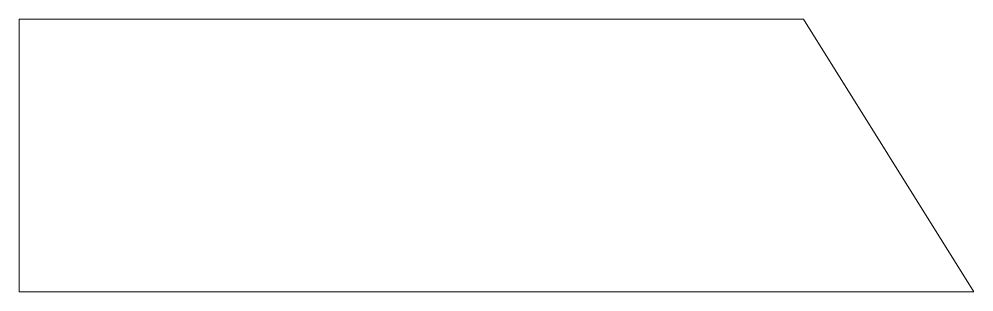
# Model space of a CAD drawing. Header units: inches. Extents: x 1.25 to 8.25, y 0 to 2.
import ezdxf

# ---------------------------------------------------------------- set-up
doc = ezdxf.new("R2010")
doc.units = ezdxf.units.IN
doc.layers.get('0').update_dxf_attribs({"linetype": 'CONTINUOUS', "lineweight": 0})

msp = doc.modelspace()

# ---------------------------------------------------------------- linework, layer by layer
for p, q in [((1.25, 0), (1.25, 2)), ((1.25, 2), (7, 2)), ((7, 2), (8.25, 0)), ((1.25, 0), (8.25, 0))]:
    msp.add_line(p, q)

doc.saveas('drawing.dxf')
